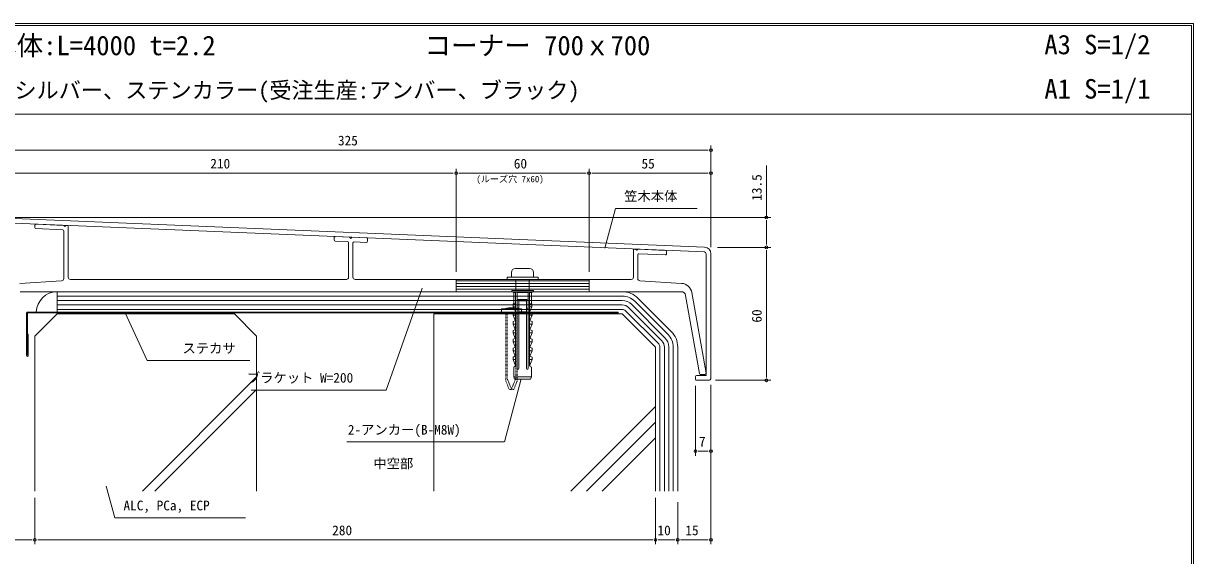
# Model space of a CAD drawing. Units: millimetres, scale not verified. Extents: x -400 to 3744, y -276 to 280.
# Drawn here: x 1538 to 2066, y 36 to 276 of the extents above; entities that cross this region are included whole.
import ezdxf
from ezdxf.enums import TextEntityAlignment as Align

# ---------------------------------------------------------------- set-up
doc = ezdxf.new("R2010")
doc.units = ezdxf.units.MM
doc.header["$LTSCALE"] = 2
doc.linetypes.add('USER2', pattern=[0.25, 0.125, -0.125])
doc.layers.add('0-0_0', color=7, linetype='Continuous', lineweight=9)
doc.styles.add('ＭＳ ゴシック', font='')
doc.styles.get('ＭＳ ゴシック').set_extended_font_data('MS Gothic')

msp = doc.modelspace()

# ---------------------------------------------------------------- linework, layer by layer
at = {"layer": '0-0_0', "color": 3, "lineweight": 18}
for p, q in [((1266.154, 275.927), (2066.154, 275.927)), ((1267.154, 274.927), (2065.154, 274.927)), ((2065.154, 274.927), (2065.154, -273.073)), ((2066.154, 275.927), (2066.154, -274.073)), ((1267.154, 234.927), (2065.154, 234.927)), ((1793.402, 163.865), (1793.402, 210.336)), ((1795.902, 208.336), (1845.902, 208.336)), ((1848.402, 174.949), (1848.402, 210.336))]:
    msp.add_line(p, q, dxfattribs=at)
at = {"layer": '0-0_0'}
for p, q in [((1525.902, 218.76), (1845.902, 218.76)), ((1847.152, 218.76), (1845.902, 218.76)), ((1848.402, 177.865), (1848.402, 220.76)), ((1873.402, 211.829), (1873.402, 188.365)), ((1525.904, 208.336), (1730.902, 208.336)), ((1732.152, 208.336), (1730.902, 208.336)), ((1733.402, 163.865), (1733.402, 210.336)), ((1733.402, 163.865), (1733.402, 210.336)), ((1734.652, 208.336), (1735.902, 208.336)), ((1735.902, 208.336), (1790.902, 208.336)), ((1792.152, 208.336), (1790.902, 208.336)), ((1793.402, 163.865), (1793.402, 210.336)), ((1794.652, 208.336), (1795.902, 208.336)), ((1847.152, 208.336), (1845.902, 208.336)), ((1805.383, 192.444), (1800.572, 174.489)), ((1805.383, 192.444), (1842.164, 192.444)), ((1526.402, 188.365), (1875.402, 188.365)), ((1543.404, 183.81), (1543.404, 184.818)), ((1873.402, 187.115), (1873.402, 185.865)), ((1873.402, 185.865), (1873.402, 177.365)), ((1555.922, 182.81), (1543.883, 183.31)), ((1556.401, 160.804), (1556.401, 182.311)), ((1558.404, 184.23), (1558.401, 161.365)), ((1678.402, 178.202), (1678.402, 179.203)), ((1684.423, 177.473), (1678.882, 177.703)), ((1684.902, 161.365), (1684.902, 176.973)), ((1686.902, 176.849), (1686.902, 161.365)), ((1692.882, 177.121), (1687.423, 177.348)), ((1693.402, 178.622), (1693.402, 177.621)), ((1851.402, 174.865), (1875.402, 174.865)), ((1851.402, 174.865), (1875.402, 174.865)), ((1873.402, 176.115), (1873.402, 177.365)), ((1813.402, 161.365), (1813.402, 173.596)), ((1815.402, 171.511), (1815.402, 160.804)), ((1827.882, 171.514), (1815.923, 172.01)), ((1828.402, 173.014), (1828.402, 172.013)), ((1873.402, 173.615), (1873.402, 172.365)), ((1873.402, 172.365), (1873.402, 117.365)), ((1536.626, 158.613), (1555.464, 159.806)), ((1559.401, 160.365), (1683.902, 160.365)), ((1687.902, 160.365), (1812.402, 160.365)), ((1816.339, 159.806), (1835.179, 158.613)), ((1834.997, 154.865), (1536.808, 154.865)), ((1843.179, 117.978), (1836.966, 153.212)), ((1839.787, 154.492), (1846.195, 118.152)), ((1845.702, 117.565), (1843.671, 117.565)), ((1873.402, 116.115), (1873.402, 117.365)), ((1762.848, 115.5), (1755.224, 87.047)), ((1841.402, 112.365), (1841.402, 80.865)), ((1848.402, 112.865), (1848.402, 40.865)), ((1848.402, 112.865), (1848.402, 80.865)), ((1850.402, 114.865), (1875.402, 114.865)), ((1684.153, 87.047), (1755.181, 87.047)), ((1842.652, 82.865), (1843.902, 82.865)), ((1843.902, 82.865), (1845.902, 82.865)), ((1847.152, 82.865), (1845.902, 82.865)), ((1575.6, 67.094), (1579.412, 52.868)), ((1543.402, 61.865), (1543.402, 40.865)), ((1543.402, 61.865), (1543.402, 40.865)), ((1823.402, 61.865), (1823.402, 40.865)), ((1823.402, 59.865), (1823.402, 40.865)), ((1833.402, 59.865), (1833.402, 40.865)), ((1833.402, 59.865), (1833.402, 40.865)), ((1579.455, 52.868), (1638.372, 52.868)), ((1525.902, 42.865), (1540.902, 42.865)), ((1542.152, 42.865), (1540.902, 42.865)), ((1544.652, 42.865), (1545.902, 42.865)), ((1545.902, 42.865), (1820.902, 42.865)), ((1822.152, 42.865), (1820.902, 42.865)), ((1824.652, 42.865), (1825.902, 42.865)), ((1825.902, 42.865), (1830.902, 42.865)), ((1832.152, 42.865), (1830.902, 42.865)), ((1834.652, 42.865), (1835.902, 42.865)), ((1835.902, 42.865), (1845.902, 42.865)), ((1847.152, 42.865), (1845.902, 42.865))]:
    msp.add_line(p, q, dxfattribs=at)
at = {"layer": '0-0_0', "lineweight": 18}
for p, q in [((1526.436, 186.037), (1845.436, 172.784)), ((1845.527, 174.982), (1526.527, 188.235)), ((1848.402, 115.865), (1848.402, 171.985)), ((1753.902, 147.165), (1753.902, 145.665)), ((1762.902, 147.165), (1753.902, 147.165)), ((1762.902, 145.665), (1753.902, 145.665)), ((1762.902, 147.165), (1762.902, 145.665)), ((1841.402, 116.565), (1841.402, 115.365)), ((1841.902, 114.865), (1847.402, 114.865))]:
    msp.add_line(p, q, dxfattribs=at)
at = {"layer": '0-0_0', "color": 4, "lineweight": 18}
for p, q in [((1766.602, 165.365), (1760.202, 165.365)), ((1793.402, 159.739), (1733.402, 159.739)), ((1793.402, 158.489), (1733.402, 158.489)), ((1756.402, 161.365), (1770.402, 161.365)), ((1758.402, 163.565), (1758.402, 161.365)), ((1760.402, 160.365), (1760.402, 155.365)), ((1766.402, 160.365), (1766.402, 155.365)), ((1768.402, 161.365), (1768.402, 163.565)), ((1770.402, 161.365), (1770.402, 160.365)), ((1793.402, 157.239), (1733.402, 157.239)), ((1793.402, 155.989), (1733.402, 155.989)), ((1758.553, 155.365), (1768.267, 155.365)), ((1758.553, 155.365), (1758.553, 154.865)), ((1758.553, 154.865), (1768.267, 154.865)), ((1758.553, 154.865), (1759.41, 154.508)), ((1759.41, 154.508), (1760.26, 154.508)), ((1759.41, 149.365), (1759.41, 154.508)), ((1760.01, 154.865), (1760.26, 154.508)), ((1760.01, 154.865), (1760.91, 154.508)), ((1760.26, 121.599), (1760.26, 154.508)), ((1760.91, 154.508), (1765.91, 154.508)), ((1760.91, 120.24), (1760.91, 154.508)), ((1766.81, 154.865), (1765.91, 154.508)), ((1765.91, 120.24), (1765.91, 154.508)), ((1766.81, 154.865), (1766.56, 154.508)), ((1766.56, 121.599), (1766.56, 154.508)), ((1766.56, 154.508), (1767.41, 154.508)), ((1768.267, 154.865), (1767.41, 154.508)), ((1767.41, 149.365), (1767.41, 154.508)), ((1768.267, 154.865), (1768.267, 155.365)), ((1759.96, 148.026), (1759.16, 148.026)), ((1760.204, 145.931), (1759.16, 148.026)), ((1761.481, 151.365), (1765.338, 151.365)), ((1761.66, 120.24), (1761.66, 151.365)), ((1761.66, 150.793), (1765.16, 150.793)), ((1765.16, 120.24), (1765.16, 151.365)), ((1766.615, 145.931), (1767.66, 148.026)), ((1766.86, 148.026), (1767.66, 148.026)), ((1543.402, 134.865), (1553.402, 144.865)), ((1808.402, 144.865), (1723.402, 144.865)), ((1723.402, 144.865), (1723.402, 64.865)), ((1759.944, 145.695), (1759.11, 145.365)), ((1759.11, 144.222), (1759.11, 145.365)), ((1759.96, 144.222), (1759.11, 144.222)), ((1760.106, 141.799), (1759.11, 144.222)), ((1760.91, 147.365), (1761.66, 147.365)), ((1760.91, 146.865), (1761.66, 146.865)), ((1761.66, 145.793), (1765.16, 145.793)), ((1765.91, 147.365), (1765.16, 147.365)), ((1765.91, 146.865), (1765.16, 146.865)), ((1766.714, 141.799), (1767.71, 144.222)), ((1766.86, 144.222), (1767.71, 144.222)), ((1766.876, 145.695), (1767.71, 145.365)), ((1767.71, 144.222), (1767.71, 145.365)), ((1808.402, 144.865), (1823.402, 129.865)), ((1759.944, 141.695), (1759.11, 141.365)), ((1759.11, 140.222), (1759.11, 141.365)), ((1759.96, 140.222), (1759.11, 140.222)), ((1760.063, 137.763), (1759.11, 140.222)), ((1759.944, 137.695), (1759.11, 137.365)), ((1759.11, 136.222), (1759.11, 137.365)), ((1766.756, 137.763), (1767.71, 140.222)), ((1766.86, 140.222), (1767.71, 140.222)), ((1766.876, 141.695), (1767.71, 141.365)), ((1766.876, 137.695), (1767.71, 137.365)), ((1767.71, 140.222), (1767.71, 141.365)), ((1767.71, 136.222), (1767.71, 137.365)), ((1543.402, 134.865), (1543.402, 64.865)), ((1643.402, 134.865), (1643.402, 64.865)), ((1759.96, 136.222), (1759.11, 136.222)), ((1760.063, 133.763), (1759.11, 136.222)), ((1759.944, 133.695), (1759.11, 133.365)), ((1759.11, 132.222), (1759.11, 133.365)), ((1759.96, 132.222), (1759.11, 132.222)), ((1760.063, 129.763), (1759.11, 132.222)), ((1766.756, 133.763), (1767.71, 136.222)), ((1766.756, 129.763), (1767.71, 132.222)), ((1766.86, 136.222), (1767.71, 136.222)), ((1766.86, 132.222), (1767.71, 132.222)), ((1766.876, 133.695), (1767.71, 133.365)), ((1767.71, 132.222), (1767.71, 133.365)), ((1759.944, 129.695), (1759.11, 129.365)), ((1759.11, 128.222), (1759.11, 129.365)), ((1759.96, 128.222), (1759.11, 128.222)), ((1760.063, 125.763), (1759.11, 128.222)), ((1766.756, 125.763), (1767.71, 128.222)), ((1766.86, 128.222), (1767.71, 128.222)), ((1766.876, 129.695), (1767.71, 129.365)), ((1767.71, 128.222), (1767.71, 129.365)), ((1823.402, 129.865), (1823.402, 64.865)), ((1759.944, 125.695), (1759.11, 125.365)), ((1759.11, 124.222), (1759.11, 125.365)), ((1759.96, 124.222), (1759.11, 124.222)), ((1760.211, 121.383), (1759.11, 124.222)), ((1766.609, 121.383), (1767.71, 124.222)), ((1766.86, 124.222), (1767.71, 124.222)), ((1766.876, 125.695), (1767.71, 125.365)), ((1767.71, 124.222), (1767.71, 125.365)), ((1591.9, 64.865), (1643.402, 116.367)), ((1759.41, 120.865), (1759.983, 121.152)), ((1759.41, 116.508), (1759.41, 120.865)), ((1759.41, 116.508), (1767.41, 116.508)), ((1759.41, 116.508), (1759.802, 115.365)), ((1767.41, 120.865), (1766.836, 121.152)), ((1767.017, 115.365), (1767.41, 116.508)), ((1767.41, 116.508), (1767.41, 120.865)), ((1759.802, 115.365), (1767.017, 115.365)), ((1597.57, 64.865), (1643.402, 110.698)), ((1785.179, 64.865), (1823.402, 103.088)), ((1792.25, 64.865), (1823.402, 96.017)), ((1799.321, 64.865), (1823.402, 88.946))]:
    msp.add_line(p, q, dxfattribs=at)
at = {"layer": '0-0_0', "color": 5, "lineweight": 18}
for p, q in [((1553.402, 154.865), (1553.402, 145.665)), ((1808.402, 154.865), (1553.402, 154.865)), ((1808.402, 152.865), (1553.402, 152.865)), ((1808.402, 150.865), (1553.402, 150.865)), ((1808.402, 148.865), (1553.402, 148.865)), ((1812.645, 149.108), (1827.645, 134.108)), ((1814.059, 150.522), (1829.059, 135.522)), ((1815.473, 151.936), (1830.473, 136.936)), ((1808.402, 146.865), (1553.402, 146.865)), ((1809.817, 146.279), (1824.817, 131.279)), ((1811.231, 147.693), (1826.231, 132.693)), ((1825.402, 129.865), (1825.402, 64.865)), ((1827.402, 129.865), (1827.402, 64.865)), ((1829.402, 129.865), (1829.402, 64.865)), ((1831.402, 129.865), (1831.402, 64.865)), ((1833.402, 129.865), (1833.402, 64.865))]:
    msp.add_line(p, q, dxfattribs=at)
at = {"layer": '0-0_0', "color": 2, "lineweight": 18}
for p, q in [((1539.602, 145.265), (1539.602, 126.065)), ((1806.202, 145.665), (1540.002, 145.665)), ((1806.202, 145.265), (1540.002, 145.265)), ((1540.002, 145.265), (1540.002, 126.065)), ((1796.602, 145.265), (1796.602, 144.865)), ((1806.202, 144.865), (1796.602, 144.865)), ((1540.002, 135.665), (1540.402, 135.665)), ((1540.402, 135.665), (1540.402, 126.065))]:
    msp.add_line(p, q, dxfattribs=at)
at = {"layer": '0-0_0', "linetype": 'USER2', "lineweight": 18}
for p, q in [((1755.902, 145.665), (1755.902, 114.415)), ((1756.402, 145.665), (1756.402, 115.857)), ((1760.402, 145.665), (1760.402, 115.857)), ((1760.902, 145.665), (1760.902, 114.415)), ((1755.902, 114.415), (1757.402, 110.665)), ((1759.402, 110.665), (1760.902, 114.415)), ((1759.402, 110.665), (1757.402, 110.665))]:
    msp.add_line(p, q, dxfattribs=at)
at = {"layer": '0-0_0'}
for points in [[(1543.925, 185.317), (1556.383, 184.793), (1556.904, 184.272), (1557.384, 184.751), (1557.925, 184.729)], [(1678.923, 179.703), (1685.38, 179.435), (1685.902, 178.913)], [(1685.903, 178.913), (1686.383, 179.393), (1692.923, 179.121)], [(1813.923, 174.095), (1814.38, 174.076), (1814.902, 173.554), (1815.383, 174.035), (1827.923, 173.514)], [(1641.001, 110.497), (1701.918, 110.497), (1718.143, 156.425)], [(1640.313, 123.814), (1594.021, 123.814), (1584.104, 145.265)]]:
    msp.add_lwpolyline(points, dxfattribs=at)
at = {"layer": '0-0_0', "lineweight": 18}
msp.add_lwpolyline([(1846.202, 171.985), (1846.202, 117.065), (1841.902, 117.065)], dxfattribs=at)
at = {"layer": '0-0_0', "color": 3, "lineweight": 18}
msp.add_lwpolyline([(1733.402, 160.365), (1793.402, 160.365), (1793.402, 154.865), (1733.402, 154.865)], close=True, dxfattribs=at)
at = {"layer": '0-0_0', "color": 4, "lineweight": 18}
for points in [[(1756.402, 161.365), (1756.402, 160.365), (1770.402, 160.365)], [(1759.16, 148.026), (1759.16, 149.365), (1760.26, 149.365)], [(1767.66, 148.026), (1767.66, 149.365), (1766.56, 149.365)], [(1643.402, 134.865), (1633.402, 144.865), (1553.402, 144.865)]]:
    msp.add_lwpolyline(points, dxfattribs=at)
at = {"layer": '0-0_0', "linetype": 'USER2', "lineweight": 18}
msp.add_lwpolyline([(1756.402, 115.857), (1758.402, 110.857), (1760.402, 115.857)], dxfattribs=at)
at = {"layer": '0-0_0'}
for centre, radius, start, end in [((1848.402, 218.76), 0.625, 0, 180), ((1848.402, 218.76), 0.625, 180, 0), ((1733.402, 208.336), 0.625, 0, 180), ((1733.402, 208.336), 0.625, 0, 180), ((1733.402, 208.336), 0.625, 180, 0), ((1733.402, 208.336), 0.625, 180, 0), ((1793.402, 208.336), 0.625, 0, 180), ((1793.402, 208.336), 0.625, 0, 180), ((1793.402, 208.336), 0.625, 180, 0), ((1793.402, 208.336), 0.625, 180, 0), ((1848.402, 208.336), 0.625, 0, 180), ((1848.402, 208.336), 0.625, 180, 0), ((1543.904, 184.818), 0.5, 87.59509, 179.99254), ((1873.402, 188.365), 0.625, 90, 270), ((1873.402, 188.365), 0.625, 270, 90), ((1543.904, 183.81), 0.5, 179.99254, 267.59509), ((1555.901, 182.311), 0.5, 0, 87.62244), ((1557.904, 184.23), 0.5, 359.99254, 87.64463), ((1678.902, 179.203), 0.5, 87.62139, 180), ((1678.902, 178.202), 0.5, 180, 267.62139), ((1684.402, 176.973), 0.5, 0, 87.62139), ((1687.402, 176.849), 0.5, 87.62139, 180), ((1692.902, 177.621), 0.5, 267.62139, 360), ((1692.902, 178.622), 0.5, 0, 87.62139), ((1873.402, 174.865), 0.625, 90, 270), ((1873.402, 174.865), 0.625, 90, 270), ((1873.402, 174.865), 0.625, 270, 90), ((1873.402, 174.865), 0.625, 270, 90), ((1813.902, 173.596), 0.5, 87.62139, 180), ((1815.902, 171.511), 0.5, 87.62139, 180), ((1827.902, 172.013), 0.5, 267.62139, 360), ((1827.902, 173.014), 0.5, 0, 87.62139), ((1555.401, 160.804), 1, 273.62142, 360), ((1559.401, 161.365), 1, 179.99254, 270), ((1683.902, 161.365), 1, 270, 0), ((1687.902, 161.365), 1, 180, 270), ((1812.402, 161.365), 1, 270, 0), ((1816.402, 160.804), 1, 180, 266.37878), ((1834.863, 153.623), 5, 10, 86.37878), ((1834.997, 152.865), 2, 10, 90), ((1843.671, 118.065), 0.5, 190, 270), ((1845.702, 118.065), 0.5, 270, 10), ((1873.402, 114.865), 0.625, 90, 270), ((1873.402, 114.865), 0.625, 270, 90), ((1841.402, 82.865), 0.625, 0, 180), ((1841.402, 82.865), 0.625, 180, 0), ((1848.402, 82.865), 0.625, 0, 180), ((1848.402, 82.865), 0.625, 180, 0), ((1543.402, 42.865), 0.625, 0, 180), ((1543.402, 42.865), 0.625, 0, 180), ((1543.402, 42.865), 0.625, 180, 0), ((1543.402, 42.865), 0.625, 180, 0), ((1823.402, 42.865), 0.625, 0, 180), ((1823.402, 42.865), 0.625, 0, 180), ((1823.402, 42.865), 0.625, 180, 0), ((1823.402, 42.865), 0.625, 180, 0), ((1833.402, 42.865), 0.625, 0, 180), ((1833.402, 42.865), 0.625, 0, 180), ((1833.402, 42.865), 0.625, 180, 0), ((1833.402, 42.865), 0.625, 180, 0), ((1848.402, 42.865), 0.625, 0, 180), ((1848.402, 42.865), 0.625, 180, 0)]:
    msp.add_arc(centre, radius, start, end, dxfattribs=at)
at = {"layer": '0-0_0', "lineweight": 18}
for centre, radius, start, end in [((1845.402, 171.985), 3, 0, 87.621), ((1845.402, 171.985), 0.8, 360, 87.621), ((1841.902, 116.565), 0.5, 90, 180), ((1841.902, 115.365), 0.5, 180, 270), ((1847.402, 115.865), 1, 270, 0)]:
    msp.add_arc(centre, radius, start, end, dxfattribs=at)
at = {"layer": '0-0_0', "color": 4, "lineweight": 18}
for centre, radius, start, end in [((1760.202, 163.565), 1.8, 90, 180), ((1766.602, 163.565), 1.8, 0, 90), ((1759.96, 148.326), 0.3, 270, 0), ((1761.481, 150.793), 0.571, 90, 180), ((1765.338, 150.793), 0.571, 0, 90), ((1766.86, 148.326), 0.3, 180, 270), ((1759.76, 146.16), 0.5, 291.60553, 0), ((1759.96, 144.522), 0.3, 270, 0), ((1767.06, 146.16), 0.5, 180, 248.39447), ((1766.86, 144.522), 0.3, 180, 270), ((1759.76, 142.16), 0.5, 291.60553, 0), ((1759.76, 138.16), 0.5, 291.60553, 0), ((1759.96, 140.522), 0.3, 270, 0), ((1767.06, 142.16), 0.5, 180, 248.39447), ((1766.86, 140.522), 0.3, 180, 270), ((1767.06, 138.16), 0.5, 180, 248.39447), ((1759.76, 134.16), 0.5, 291.60553, 0), ((1759.96, 136.522), 0.3, 270, 0), ((1759.96, 132.522), 0.3, 270, 0), ((1766.86, 136.522), 0.3, 180, 270), ((1767.06, 134.16), 0.5, 180, 248.39447), ((1766.86, 132.522), 0.3, 180, 270), ((1759.76, 130.16), 0.5, 291.60553, 0), ((1759.96, 128.522), 0.3, 270, 0), ((1767.06, 130.16), 0.5, 180, 248.39447), ((1766.86, 128.522), 0.3, 180, 270), ((1759.76, 126.16), 0.5, 291.60553, 0), ((1759.96, 124.522), 0.3, 270, 0), ((1759.76, 121.599), 0.5, 296.56505, 0), ((1767.06, 126.16), 0.5, 180, 248.39447), ((1766.86, 124.522), 0.3, 180, 270), ((1767.06, 121.599), 0.5, 180, 243.43495), ((1761.285, 120.24), 0.375, 180, 0), ((1765.535, 120.24), 0.375, 180, 0)]:
    msp.add_arc(centre, radius, start, end, dxfattribs=at)
at = {"layer": '0-0_0', "color": 5, "lineweight": 18}
for centre, radius, start, end in [((1553.5, 145.341), 9.524, 90.58804, 178.05397), ((1808.402, 144.865), 10, 45, 90), ((1808.402, 144.865), 8, 45, 90), ((1808.402, 144.865), 6, 45, 90), ((1808.402, 144.865), 4, 45, 90), ((1808.402, 144.865), 2, 45, 90), ((1823.402, 129.865), 4, 0, 45), ((1823.402, 129.865), 6, 0, 45), ((1823.402, 129.865), 8, 0, 45), ((1823.402, 129.865), 10, 0, 45), ((1823.402, 129.865), 2, 0, 45)]:
    msp.add_arc(centre, radius, start, end, dxfattribs=at)
at = {"layer": '0-0_0', "color": 2, "lineweight": 18}
for centre, start, end in [((1540.002, 145.265), 90, 180), ((1806.202, 145.265), 270, 90), ((1540.002, 126.065), 180, 0)]:
    msp.add_arc(centre, 0.4, start, end, dxfattribs=at)
at = {"layer": '0-0_0', "lineweight": 18}
msp.add_ellipse((1758.402, 147.165), major_axis=(-3, 0), ratio=0.143529, start_param=3.1415927, end_param=6.2831853, dxfattribs=at)

# ---------------------------------------------------------------- texts
at = {"layer": '0-0_0', "style": 'ＭＳ ゴシック'}
for s, height, p in [('笠木本体:L=4000 t=2.2', 8.798, (1499.154, 258.927)), ('コーナー 700ｘ700', 8.798, (1719.154, 258.927)), ('A3 S=1/2', 8.798, (1998.826, 259.354)), ('カラー:シルバー、ステンカラー(受注生産:アンバー、ブラック)', 7.331, (1499.154, 239.927)), ('A1 S=1/1', 8.798, (1998.826, 239.354)), ('325', 4.399, (1680.115, 219.56)), ('210', 4.399, (1622.525, 209.136)), ('60', 4.399, (1759.443, 209.136)), ('55', 4.399, (1817.065, 209.136)), ('(ルーズ穴 7x60)', 2.933, (1742.569, 203.336)), ('笠木本体', 4.399, (1809.247, 194.444)), ('ステカサ', 4.399, (1610.002, 125.814)), ('ブラケット W=200', 4.399, (1639.052, 112.497)), ('2-アンカー(B-M8W)', 4.399, (1684.576, 89.047)), ('7', 4.399, (1842.968, 83.665)), ('中空部', 4.399, (1696.086, 73.82)), ('ALC, PCa, ECP', 4.399, (1583.353, 54.868)), ('280', 4.399, (1677.524, 43.665)), ('10', 4.399, (1824.275, 43.665)), ('15', 4.399, (1836.852, 43.665))]:
    msp.add_text(s, height=height, dxfattribs=at).set_placement(p, align=Align.BOTTOM_LEFT)
for s, p in [('13.5', (1872.602, 195.892)), ('60', (1872.602, 140.905))]:
    msp.add_text(s, height=4.399, rotation=90, dxfattribs=at).set_placement(p, align=Align.BOTTOM_LEFT)

doc.saveas('drawing.dxf')
